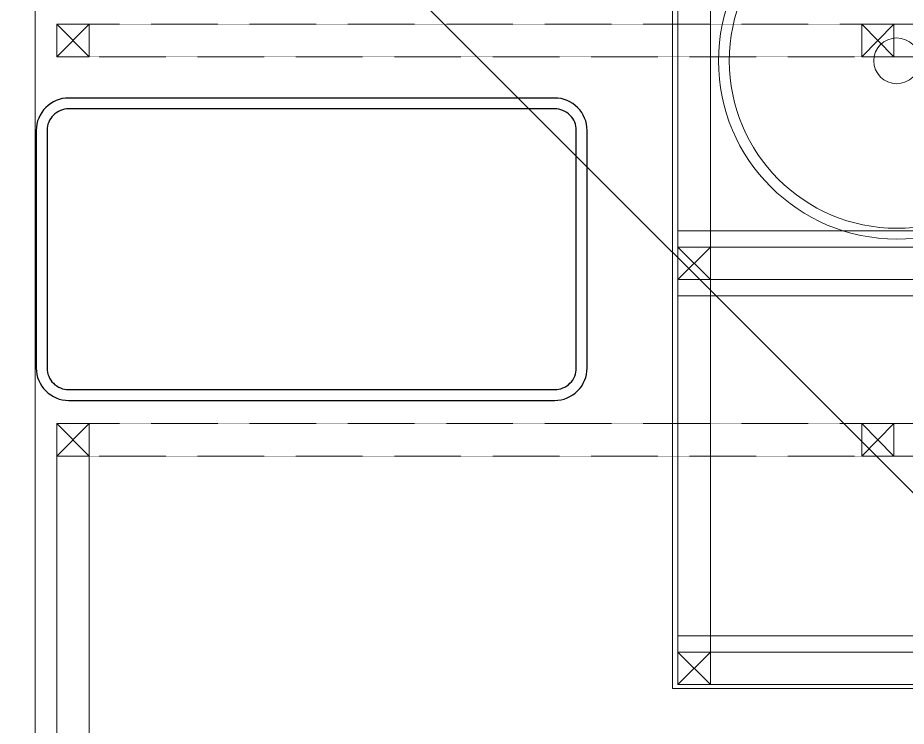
# Model space of a CAD drawing. Header units: millimetres. Extents: x -159872 to 386485, y -250577 to 158966.
# Drawn here: x 370199 to 371022, y 8156 to 8811 of the extents above; entities that cross this region are included whole.
import ezdxf

# ---------------------------------------------------------------- set-up
doc = ezdxf.new("R2010")
doc.units = ezdxf.units.MM
doc.linetypes.add('DGN Style 3', pattern=[0.293518, 0.209656, -0.083862])
doc.layers.get('0').update_dxf_attribs({"lineweight": 25})
doc.layers.add('LDS-equipment-kitchen equipment', color=3, linetype='Continuous', lineweight=13)

# ---------------------------------------------------------------- blocks, each defined once
blk = doc.blocks.new('Group-331')
at = {"layer": 'LDS-equipment-kitchen equipment', "color": 7, "linetype": 'Continuous', "lineweight": 5}
for radius in [165, 155, 21.21]:
    blk.add_circle((310339.68, 45229.13), radius, dxfattribs=at)
blk = doc.blocks.new('Group-332')
at = {"layer": 'LDS-equipment-kitchen equipment', "lineweight": 5}
for p, q in [((310137.18, 45056.63), (310167.18, 45026.63)), ((310167.18, 45056.63), (310137.18, 45026.63)), ((310137.18, 44681.63), (310167.18, 44651.63)), ((310167.18, 44681.63), (310137.18, 44651.63))]:
    blk.add_line(p, q, dxfattribs=at)
at = {"layer": 'LDS-equipment-kitchen equipment', "lineweight": 5, "flags": 128}
for points in [[(310542.18, 46048.13), (310542.18, 44648.13), (310132.18, 44648.13), (310132.18, 46048.13), (310542.18, 46048.13)], [(310137.18, 45056.63), (310137.18, 45026.63), (310542.18, 45026.63), (310542.18, 45056.63), (310137.18, 45056.63)], [(310137.18, 45026.63), (310137.18, 45056.63), (310167.18, 45056.63), (310167.18, 45026.63), (310137.18, 45026.63)], [(310137.18, 44681.63), (310137.18, 44651.63), (310542.18, 44651.63), (310542.18, 44681.63), (310137.18, 44681.63)], [(310137.18, 44651.63), (310137.18, 44681.63), (310167.18, 44681.63), (310167.18, 44651.63), (310137.18, 44651.63)]]:
    blk.add_lwpolyline(points, close=True, dxfattribs=at)
at = {"layer": 'LDS-equipment-kitchen equipment', "linetype": 'Continuous', "lineweight": 5, "flags": 128}
for points in [[(310137.18, 45401.63), (310137.18, 44681.63), (310167.18, 44681.63), (310167.18, 45401.63), (310137.18, 45401.63)], [(310542.18, 45071.63), (310542.18, 45056.63), (310137.18, 45056.63), (310137.18, 45071.63), (310542.18, 45071.63)], [(310542.18, 45026.63), (310542.18, 45011.63), (310137.18, 45011.63), (310137.18, 45026.63), (310542.18, 45026.63)], [(310542.18, 44696.63), (310542.18, 44681.63), (310137.18, 44681.63), (310137.18, 44696.63), (310542.18, 44696.63)]]:
    blk.add_lwpolyline(points, close=True, dxfattribs=at)
at = {"layer": 'LDS-equipment-kitchen equipment', "color": 7}
blk.add_blockref('Group-331', (0, 0), dxfattribs=at)
blk = doc.blocks.new('Group-333')
at = {"layer": 'LDS-equipment-kitchen equipment', "color": 7, "lineweight": 5}
for p, q in [((309562.01, 45232.75), (309592.2, 45262.94)), ((310307.37, 45232.75), (310337.11, 45262.94)), ((309562.01, 44863.15), (309592.2, 44893.34)), ((310307.37, 44863.15), (310337.11, 44893.34))]:
    blk.add_line(p, q, dxfattribs=at)
at = {"layer": 'LDS-equipment-kitchen equipment', "color": 7, "linetype": 'Continuous', "lineweight": 5, "flags": 128}
blk.add_lwpolyline([(310542.18, 46048.13), (309542.18, 46048.13), (309542.18, 44048.13), (310542.18, 44048.13), (310542.18, 46048.13)], dxfattribs=at)
at = {"layer": 'LDS-equipment-kitchen equipment', "color": 7, "lineweight": 5, "flags": 128}
for points in [[(309562.01, 45262.94), (309562.01, 45232.75), (309592.2, 45232.75), (309592.2, 45262.94), (309562.01, 45262.94), (309592.2, 45232.75)], [(310307.37, 45262.94), (310307.37, 45232.75), (310337.11, 45232.75), (310337.11, 45262.94), (310307.37, 45262.94), (310337.11, 45232.75)], [(309562.01, 44893.34), (309562.01, 44863.15), (309592.2, 44863.15), (309592.2, 44893.34), (309562.01, 44893.34), (309592.2, 44863.15)], [(310307.37, 44893.34), (310307.37, 44863.15), (310337.11, 44863.15), (310337.11, 44893.34), (310307.37, 44893.34), (310337.11, 44863.15)], [(309562.01, 44863.15), (309562.01, 44088.33), (309592.2, 44088.33), (309592.2, 44863.15), (309562.01, 44863.15), (309592.2, 44863.15)]]:
    blk.add_lwpolyline(points, dxfattribs=at)
at = {"layer": 'LDS-equipment-kitchen equipment', "color": 7, "linetype": 'DGN Style 3', "lineweight": 5, "flags": 128}
for points in [[(309577.1, 45232.75), (310307.37, 45232.75), (310307.37, 45262.94), (309592.2, 45262.94), (309592.2, 45232.75)], [(310337.11, 45232.75), (310417.33, 45232.75), (310417.33, 45262.94), (310337.11, 45262.94), (310337.11, 45232.75)], [(309577.1, 44863.15), (310307.37, 44863.15), (310307.37, 44893.34), (309592.2, 44893.34), (309592.2, 44863.15)], [(310337.11, 44863.15), (310417.33, 44863.15), (310417.33, 44893.34), (310337.11, 44893.34), (310337.11, 44863.15)]]:
    blk.add_lwpolyline(points, dxfattribs=at)
blk = doc.blocks.new('A$C7c02314dr')
at = {"lineweight": 25, "flags": 128}
for points in [[(0, 250), (0, 30, 0.414214), (30, 0), (480, 0, 0.414214), (510, 30), (510, 250, 0.414214), (480, 280), (30, 280, 0.414214), (0, 250)], [(10, 250), (10, 30, 0.414214), (30, 10), (480, 10, 0.414214), (500, 30), (500, 250, 0.414214), (480, 270), (30, 270, 0.414214), (10, 250)]]:
    blk.add_lwpolyline(points, format="xyb", close=True, dxfattribs=at)
blk = doc.blocks.new('Group-338')
at = {"layer": 'LDS-equipment-kitchen equipment'}
for name, p in [('Group-333', (0, 0)), ('Group-332', (0, 0)), ('A$C7c02314dr', (309543.06, 44914.69))]:
    blk.add_blockref(name, p, dxfattribs=at)

msp = doc.modelspace()

# ---------------------------------------------------------------- linework, layer by layer
at = {"layer": 'LDS-equipment-kitchen equipment', "linetype": 'Continuous'}
msp.add_line((352600, 26800), (386484.54399, -7084.54399), dxfattribs=at)

# ---------------------------------------------------------------- block references
at = {"layer": 'LDS-equipment-kitchen equipment', "color": 7}
msp.add_blockref('Group-338', (60673.51323, -36457.51522), dxfattribs=at)

doc.saveas('drawing.dxf')
